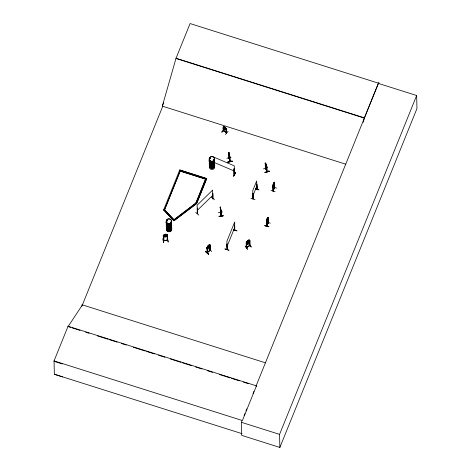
<?xml version="1.0" encoding="UTF-8"?>
<svg xmlns="http://www.w3.org/2000/svg" width="471" height="471" viewBox="0 0 471 471"><rect width="100%" height="100%" fill="white"/><g stroke="black" fill="none" stroke-linecap="round" stroke-linejoin="round"><path stroke-width="0.71" d="M220.587 212.645L220.228 207.057L220.469 207.528M220.428 212.586L220.499 212.28M220.346 212.115L221.076 216.054L221.058 210.443L221.276 216.036L221.046 215.812M252.909 193.581L253.121 199.039L253.051 193.622M257.036 189.419L256.742 184.114L257.013 189.413M265.691 168.371L265.35 168.247L265.238 162.984L265.356 163.307M266.969 171.403L266.88 171.727M267.063 171.691L265.526 167.994L267.069 171.744L266.621 166.181M267.081 171.532L266.892 171.78L266.792 166.157M246.357 247.34L246.763 247.275M246.763 247.481L246.551 242.012L246.68 247.352M249.553 245.632L249.871 245.267M249.954 245.591L246.492 247.652M226.969 249.565L227.263 249.336L226.981 244.013L227.116 249.453M234.77 230.078L234.617 230.666L234.917 230.313M234.923 230.207L234.605 230.578M268.346 222.424L268.07 222.883L268.081 217.325C265.738 219.121 267.422 223.272 267.045 225.809L266.922 226.168L268.34 222.453M274.64 187.535L274.458 187.882L274.322 182.177L273.321 183.778L273.109 185.18L273.18 191.091L272.986 185.409M266.916 225.727L266.969 226.109M273.233 191.032L273.151 190.461L273.227 190.843M268.211 222.324L268.193 222.824M274.305 182.224L274.322 187.758M274.605 187.376L273.209 191.026M224.985 248.994L229.053 250.254L224.991 248.888M271.049 190.449L275.093 191.75M268.835 226.716C261.652 224.09 265.167 226.681 268.841 226.692M223.301 130.508L226.786 132.91L223.778 130.697M223.307 130.697C221.853 125.48 224.643 125.68 226.551 129.136M223.778 130.832C223.56 130.673 223.166 130.255 223.542 127.029M220.44 208.353L220.552 208.041M274.381 183.019L273.916 185.056L272.868 186.64L273.374 183.796M272.892 185.827L273.363 183.79M267.057 218.856L266.633 220.905L267.11 218.874M266.668 221.688L267.652 220.134L268.076 218.085M166.71 220.558L166.899 220.923L167.258 220.728M166.834 220.828L167.276 220.663M170.843 222.141L171.156 221.835M171.05 221.8L171.055 221.776M209.701 158.291L210.031 158.633L210.296 158.203M210.366 158.45L209.942 158.815L209.595 158.397M213.74 159.693L214.052 159.51M214.011 159.875L213.822 159.551M229.183 158.197L228.935 152.639L229.159 158.244L228.894 157.673M229.006 158.138L229.041 157.638M229.907 161.353L229.777 161.064M229.053 157.867L230.06 161.306M250.99 198.391L255.046 199.563M81.86 306.238L162.76 106.269L162.318 106.128L176.048 58.233L190.084 23.55L378.46 83.184L256.018 386.096L256.459 386.238L256.454 385.855L68.077 326.22L54.047 360.91L54.348 374.251L62.519 376.894M363.218 122.319L364.424 117.868L378.46 83.184M229.065 153.887L229.206 153.57M197.402 213.54L197.726 213.228M212.586 198.738L212.986 198.35M212.986 198.597L212.727 193.257L212.727 198.85L212.874 198.262M208.3 245.679L207.952 247.028L208.941 246.127L208.629 245.379M264.779 225.544L268.835 226.804M207.181 247.299L207.222 252.945L210.172 250.213L209.989 244.849L208.918 244.944L206.993 247.599L207.193 252.939C206.01 253.004 211.909 249.389 209.76 250.26L207.417 252.403M253.18 198.685L252.933 198.968L252.774 190.567L256.671 180.935L256.93 189.566L256.883 184.155M208.659 254.216L205.591 251.461L208.682 254.228M227.122 244.055L226.851 244.337M234.652 225.45L234.64 225.079L234.805 230.643M234.758 230.113L234.752 230.578M227.252 249.3L226.951 249.412M233.469 229.86L236.954 230.719L233.563 229.671M163.696 102.725L162.301 106.175L162.742 106.316M164.72 209.412L180.228 170.92L164.45 210.084L163.667 209.836L179.722 169.966L206.716 178.509L196.695 203.454L195.907 203.201L173.976 219.78L195.901 203.042L205.644 178.962L195.907 203.201L196.448 203.772L173.876 220.828L163.979 210.278L164.62 209.789L174.517 220.346M196.695 203.454L206.716 178.509M227.04 246.433L234.829 227.169M252.892 195.795L256.789 186.163M274.328 187.805L274.346 182.248L273.851 182.607L274.081 183.437L273.121 185.804M274.487 182.295L274.21 182.577M274.475 187.246L274.316 187.841M274.458 187.287L273.003 190.773M274.463 187.476L273.033 191.014L272.915 185.786M276.571 188.1L272.544 186.757M270.313 223.177L266.268 221.776M268.04 217.302L267.922 217.52M268.199 222.365L266.739 225.85M378.466 83.432L416.658 95.519L416.953 108.589L279.868 447.45L241.676 435.357L241.376 422.293L241.917 420.95M244.09 415.587L244.902 413.579M245.986 410.895L246.798 408.887M253.033 393.473L253.851 391.46M256.454 385.855L242.418 420.544L54.047 360.91M279.868 447.45L279.574 434.38L416.658 95.519M167.605 240.328L167.276 239.98L167.217 240.351L167.123 234.988L167.511 234.941L167.688 240.104M246.192 243.489L247.369 241.923L247.799 242.041L248.564 241.258L248.158 240.41L246.839 243.743L248.417 243.307L249.194 242.347L248.564 241.193M247.516 249.218L245.167 245.927L247.363 249.312M233.928 168.989L234.346 169.018L233.928 168.989L234.005 174.011M233.545 176.054C236.819 169.313 235.741 173.787 233.545 175.948M235.435 172.586L233.551 175.954M233.757 176.136L235.606 172.669M220.316 207.729L220.181 207.063L220.728 211.255L220.328 208.353M234.576 228.282L234.617 230.666L234.711 221.947L226.916 241.205L227.146 249.577M213.752 159.64L214.04 159.622M165.174 234.47L164.72 235.594L165.668 235.806L166.11 235.064L165.639 234.411L165.18 234.511M266.774 171.432L266.598 166.128L266.798 166.528C267.475 168.347 265.591 166.334 266.774 167.364M249.977 245.603L249.807 240.198L248.57 240.11M197.679 213.298L197.29 213.61L197.137 205.209L212.656 190.078L212.551 198.733M197.614 213.139L197.702 213.504L197.467 208.129L197.408 213.734L197.726 213.281M82.413 304.878L68.083 326.603L68.077 326.22M268.164 222.583L266.769 226.092L266.745 220.434L266.945 226.104M207.499 252.68L207.275 247.34L206.999 247.593M209.795 250.313L209.948 244.896M163.873 240.422L163.437 240.822L163.266 235.394L164.673 234.399L166.116 234.228L167.564 234.888L167.588 235.759L166.151 236.695L164.732 236.925L166.181 236.754L167.582 235.718M163.484 240.451L163.514 240.811M163.402 240.669L167.647 240.145M163.837 240.763L163.714 235.394L163.814 240.793L163.778 240.393M163.873 240.475L167.211 240.163M167.635 240.316L163.466 240.799M164.697 234.417L164.032 235.936L165.904 236.207L166.828 235.606L166.098 234.252C165.504 233.746 162.36 235.529 163.731 235.524M246.192 242.341L247.363 240.775L248.588 240.08M248.623 242.553L249.824 241.028M195.718 212.433L198.797 215.1M163.101 238.821L163.466 242.647L163.113 238.732M228.894 157.726L229.919 161.582L229.654 156.001M207.499 252.721L207.458 247.11L207.929 245.85L208.965 244.938L209.442 245.927L208.794 247.028L207.47 247.734M205.438 251.702L208.529 254.352M223.654 126.887L223.23 126.811L224.349 126.74M223.278 127.594C223.083 128.589 227.257 131.215 224.384 129.189M224.32 126.77L223.796 127.818L224.549 128.83L226.009 129.366L225.474 127.506M221.835 131.998L224.691 129.113L221.853 131.998M223.501 130.585L226.651 133.01M223.778 130.644L223.69 130.938L223.684 128.194M225.479 129.99L226.598 129.919M226.657 128.983L226.645 133.046L226.657 128.983L226.351 128.771L226.368 132.84L226.263 128.924M226.398 132.475L226.722 132.863M228.076 131.368L225.421 134.482M209.654 245.038L209.872 250.49M221.288 216.001L220.552 212.162M265.361 168.041L266.916 171.756M249.371 240.345L249.754 240.234M212.745 198.815L212.839 193.345M211.379 197.166L214.529 199.775M197.484 213.687L197.467 208.129M209.813 158.203L209.783 158.527M166.64 220.499L167.017 220.34M197.255 210.437L212.774 195.306M209.783 245.238L209.925 244.855M210.09 249.901L209.789 250.354M211.691 251.473L208.653 248.753M266.863 220.881L267.816 218.515L267.546 217.673L268.105 217.272M229.807 161.164L229.895 161.577L229.642 155.889M163.985 210.437L164.62 209.789M173.876 220.828L196.442 203.607L195.907 203.201M249.424 240.369L249.683 245.756M267.163 221.317L266.61 221.717L266.786 220.54M246.498 242.112L246.427 247.687L246.321 242.43L246.645 242.235M247.346 241.911L248.588 241.229L249.783 241.311L248.547 241.223M247.393 241.959L248.57 241.258M248.188 241.594L247.416 243.136L248.594 242.441L248.158 241.564M246.186 243.136L247.446 243.254L248.6 242.518M246.186 244.284L247.446 244.402L248.647 243.713L249.824 242.176M251.32 246.963L248.965 243.784M246.716 247.193L249.689 245.585M246.357 247.546L249.907 245.25M209.713 158.162L209.907 158.079M210.09 158.65L210.266 158.333M210.154 158.78L210.36 158.362M214.07 159.899L213.757 159.799M166.858 220.41L166.728 220.752M167.234 220.946L166.604 220.746M163.631 235.294L163.331 235.435M251.143 246.975L248.765 243.901M249.824 245.468L249.777 240.163L248.564 240.045L249.165 241.164L247.605 242.589L246.816 242.559L247.393 240.811M265.232 163.861L265.197 162.995L265.756 163.384L265.485 164.249L266.186 166.304L266.509 166.581L266.274 164.55L266.816 166.563M265.756 163.384L266.274 164.55M265.279 163.843L266.333 167.034L265.756 165.845M266.05 164.279L265.88 163.89L266.25 165.745L266.097 164.261M263.43 168.912L267.44 167.499M269.094 171.256C256.306 175.247 277.937 168.33 265.085 172.657M269.012 170.985L264.996 172.474L269.018 171.055M166.858 220.452L167.399 220.734M228.765 152.657C228.294 153.628 230.107 157.938 229.483 156.725M228.776 153.44L229.771 157.184M229.318 153.976L229.3 155.377M228.788 152.675L229.589 156.331L228.906 153.899M229.742 156.325L229.654 155.942M229.089 153.063L228.712 152.622L229.801 156.348M226.869 158.262L231.049 157.314M232.138 161.306C218.885 163.755 241.299 159.439 227.958 162.218M232.085 161.023L227.899 162.03L232.091 161.117M220.24 207.116L220.993 210.849M220.634 208.453L220.699 209.954L220.446 208.718M220.675 210.496L220.828 210.82C220.446 205.397 220.981 212.197 221.058 210.443M220.722 211.214L220.964 211.685L220.769 211.208M218.297 212.574L222.542 211.944M219.068 216.336C226.569 214.646 222.86 216.76 219.068 216.324M219.068 216.425L223.313 215.753M268.04 222.642L268.217 222.96L268.223 217.372M167.446 238.308L168.188 242.1L167.47 238.314M206.981 248.382L207.988 248.294C212.545 241.794 209.177 249.012 206.946 248.423L207.11 247.681M167.276 240.363L167.193 240.033M234.346 174.176L234.028 174.058L234.476 174.023L234.075 174.064L234.44 174.382L234.275 165.839L213.616 157.031M234.352 174.364L234.01 174.223L233.993 168.871M210.095 250.095L209.954 244.82M265.503 168.583L265.332 163.254M233.492 229.76L236.872 230.92M255.582 188.812L259.003 189.878L255.565 188.912M176.048 58.233L364.424 117.868M176.054 58.481L364.43 118.115M162.318 106.128L345.785 164.208M273.698 183.107L273.351 184.962L273.533 183.502M206.716 178.674L179.722 169.966M180.134 171.05L206.433 179.374L179.445 170.832M267.434 218.185L267.092 220.039L267.275 218.579M195.901 203.042L196.69 203.289M164.45 209.919L163.667 209.836M81.972 304.737L265.438 362.817M68.79 326.827L70.891 327.492M72.293 327.934L80.005 330.377M85.616 332.155L89.125 333.262M97.538 335.929L108.053 339.255M109.46 339.703L117.173 342.146M121.383 343.477L126.287 345.031M133.299 347.251L145.221 351.025M146.622 351.466L154.341 353.909M158.544 355.24L164.856 357.242M170.467 359.014L180.988 362.346M182.389 362.788L191.503 365.673M195.712 367.009L202.024 369.005M207.634 370.783L212.539 372.337M219.557 374.557L230.072 377.883M231.473 378.331L239.191 380.768M243.395 382.105L248.305 383.659M241.376 422.293L279.574 434.38M54.348 374.251L242.023 433.661M54.053 361.292L62.225 363.93M214.399 162.542L234.393 171.067M167.07 220.428L167.181 220.563A2.685 2.39 -1.3 0 0 166.699 221.034M164.756 236.901L163.284 236.224L163.266 235.394M224.643 129.066L222.024 132.133M220.41 212.674L220.387 207.093M221.111 216.071L220.875 210.513M223.26 126.776L223.56 126.993M226.563 129.089L226.268 128.877M207.964 245.88L206.928 247.593M164.62 209.954L174.023 219.827M163.979 210.278L173.87 220.669M249.777 240.163L249.43 240.428M246.321 242.43L246.227 243.101M247.428 244.437L246.215 244.319L246.233 243.472M225.426 127.547L226.586 129.154M223.242 127.576L224.373 129.213M265.261 163.037L265.338 163.331M220.422 207.534L220.669 208.771M229.436 154.282L229.754 156.36M229.071 154.258L229.189 154.971M167.123 234.988L167.564 234.888L166.104 234.293M163.125 238.726L163.684 242.636M220.611 212.615L220.452 207.434M378.802 82.16L378.831 83.597M268.058 217.255L268.193 222.966M265.603 165.927L265.679 168.577M229.842 155.948L230.054 161.512M228.935 152.639L229.012 158.274M223.348 126.675L223.442 130.597M171.332 221.364A2.685 2.39 -1.3 0 1 169.024 224.779A2.685 2.39 -1.3 0 1 166.375 221.594M171.367 221.511A2.72 2.426 -1.3 0 1 169.03 224.973A2.72 2.426 -1.3 0 1 166.345 221.741M166.669 221.176A2.72 2.426 -1.3 0 1 167.146 220.705M171.367 221.435A2.72 2.426 -1.3 0 1 169.03 224.897A2.72 2.426 -1.3 0 1 166.34 221.664M166.669 221.099A2.72 2.426 -1.3 0 1 167.146 220.634M171.02 222.418A2.72 2.426 -1.3 0 1 169.419 226.374A2.72 2.426 -1.3 0 1 166.375 223.183M171.338 221.605A2.685 2.39 -1.3 0 1 169.03 225.02A2.685 2.39 -1.3 0 1 166.381 221.835M171.362 222.807A2.685 2.39 -1.3 0 1 169.06 226.221A2.685 2.39 -1.3 0 1 166.41 223.036M171.367 223.048A2.685 2.39 -1.3 0 1 169.065 226.463A2.685 2.39 -1.3 0 1 166.416 223.278M171.008 223.654A2.673 2.379 -1.3 0 1 169.436 227.54A2.673 2.379 -1.3 0 1 166.451 224.402M171.044 224.95A2.685 2.39 -1.3 0 1 169.466 228.853A2.685 2.39 -1.3 0 1 166.469 225.703M171.709 227.587A2.72 2.426 -1.3 0 1 168.801 230.443A2.72 2.426 -1.3 0 1 166.469 227.216M171.674 226.934A2.685 2.39 -1.3 0 1 168.424 229.083A2.685 2.39 -1.3 0 1 166.475 225.945M171.05 225.197A2.685 2.39 -1.3 0 1 171.644 226.31M171.668 227.511A2.685 2.39 -1.3 0 1 168.801 230.331A2.685 2.39 -1.3 0 1 166.499 227.146M171.674 227.752A2.685 2.39 -1.3 0 1 168.806 230.572A2.685 2.39 -1.3 0 1 166.504 227.387M171.691 228.877A2.673 2.379 -1.3 0 1 168.83 231.685A2.673 2.379 -1.3 0 1 166.546 228.517M171.709 227.664A2.72 2.426 -1.3 0 1 168.801 230.519A2.72 2.426 -1.3 0 1 166.469 227.293M171.079 225.091A2.72 2.426 -1.3 0 1 169.478 229.047A2.72 2.426 -1.3 0 1 166.44 225.85M171.079 225.014A2.72 2.426 -1.3 0 1 169.478 228.971A2.72 2.426 -1.3 0 1 166.434 225.774M171.014 223.872A2.673 2.379 -1.3 0 1 169.442 227.758A2.673 2.379 -1.3 0 1 166.457 224.626M171.691 228.965A2.673 2.379 -1.3 0 1 168.836 231.767A2.673 2.379 -1.3 0 1 166.546 228.6M214.54 159.693A2.685 2.39 -1.3 0 1 211.667 162.513A2.685 2.39 -1.3 0 1 209.371 159.328M209.689 158.774A2.685 2.39 -1.3 0 1 210.166 158.309M214.576 159.846A2.72 2.426 -1.3 0 1 211.667 162.701A2.72 2.426 -1.3 0 1 209.336 159.475M209.666 158.915A2.72 2.426 -1.3 0 1 210.143 158.444M214.611 161.288A2.72 2.426 -1.3 0 1 211.703 164.144A2.72 2.426 -1.3 0 1 209.371 160.917M214.546 159.94A2.685 2.39 -1.3 0 1 211.673 162.754A2.685 2.39 -1.3 0 1 209.377 159.569M214.57 161.135A2.685 2.39 -1.3 0 1 211.703 163.955A2.685 2.39 -1.3 0 1 209.401 160.77M214.576 161.382A2.685 2.39 -1.3 0 1 211.709 164.196A2.685 2.39 -1.3 0 1 209.407 161.011M214.593 162.513A2.673 2.379 -1.3 0 1 211.732 165.315A2.673 2.379 -1.3 0 1 209.442 162.148M214.476 166.11A2.673 2.379 -1.3 0 1 211.826 169.507A2.673 2.379 -1.3 0 1 209.86 165.786M214.488 164.726A2.72 2.426 -1.3 0 1 212.15 168.188A2.72 2.426 -1.3 0 1 209.465 164.956M214.635 164.049A2.685 2.39 -1.3 0 1 212.121 166.869A2.685 2.39 -1.3 0 1 209.318 164.291M214.452 164.656A2.685 2.39 -1.3 0 1 212.144 168.07A2.685 2.39 -1.3 0 1 209.495 164.885M214.458 164.897A2.685 2.39 -1.3 0 1 212.15 168.312A2.685 2.39 -1.3 0 1 209.501 165.127M214.593 162.601A2.673 2.379 -1.3 0 1 211.738 165.403A2.673 2.379 -1.3 0 1 209.448 162.236M214.458 163.355A2.72 2.426 -1.3 0 1 212.121 166.816A2.72 2.426 -1.3 0 1 209.43 163.59M214.635 163.808A2.685 2.39 -1.3 0 1 212.115 166.628A2.685 2.39 -1.3 0 1 209.312 164.049M214.593 162.725A2.673 2.379 -1.3 0 1 212.085 165.533A2.673 2.379 -1.3 0 1 209.301 162.966M248.912 242.8L248.029 242.806L247.175 243.848L247.817 242.812L247.175 242.565L248.011 242.577L248.847 241.57L248.229 242.571L248.912 242.8M224.685 127.135L224.349 127.953L225.456 128.724L224.714 127.099M167.346 223.142A2.673 2.379 -1.3 0 0 171.538 221.37A2.673 2.379 -1.3 0 0 167.735 219.033A2.673 2.379 -1.3 0 0 167.346 223.142M167.346 223.272A2.673 2.379 -1.3 0 0 171.538 221.5A2.673 2.379 -1.3 0 0 167.741 219.156A2.673 2.379 -1.3 0 0 167.346 223.272M210.343 160.882A2.673 2.379 -1.3 0 0 214.535 159.11A2.673 2.379 -1.3 0 0 210.731 156.772A2.673 2.379 -1.3 0 0 210.343 160.882M210.343 161.005A2.673 2.379 -1.3 0 0 214.535 159.233A2.673 2.379 -1.3 0 0 210.737 156.896A2.673 2.379 -1.3 0 0 210.343 161.005"/></g></svg>
